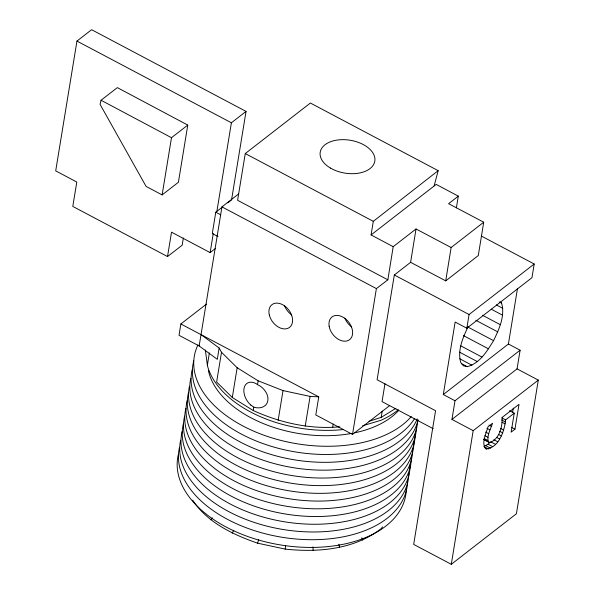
<?xml version="1.0" encoding="UTF-8"?>
<svg xmlns="http://www.w3.org/2000/svg" width="594" height="594" viewBox="0 0 594 594"><rect width="100%" height="100%" fill="white"/><g stroke="black" fill="none" stroke-linecap="round" stroke-linejoin="round"><path stroke-width="0.89" d="M514.241 413.179L511.13 432.15L514.953 429.18L519.022 404.336L502.264 417.344C502.249 426.633 500.007 437.793 490.83 442.24L488.862 442.27L488.179 441.602C486.917 435.246 490.555 429.106 492.582 423.24L487.978 426.819C486.323 433.561 481.14 442.233 485.543 448.774C498.596 448.782 504.566 430.769 505.591 419.891L514.241 413.179L509.563 410.699M468.05 326.811C462.86 337.748 457.254 350.423 460.773 362.644L463.372 365.763L467.181 366.639C479.855 363.491 487.102 350.965 493.577 340.644C499.034 329.239 505.279 316.053 501.618 303.222L500.579 301.975M382.566 526.9L380.851 528.942C353.734 549.539 318.028 552.643 285.194 549.101L285.662 545.433M339.798 426.796C310.179 429.596 280.212 422.779 253.274 410.558L253.727 407.128L250.839 405.063M238.736 193.852L221.956 206.875L201.032 334.593L219.156 348.01L217.3 359.34L199.146 345.96L179.024 335.306L180.873 323.982L318.755 396.874L315.793 414.961L352.517 434.429L376.388 288.602L387.852 279.819L393.198 246.688L416.023 228.972L451.128 247.512L483.716 222.215L448.611 203.683L458.301 196.154L436.196 184.392L371.079 234.927L393.198 246.688M538.298 380.115L473.18 430.657L451.945 419.416L517.062 368.874L538.298 380.115L516.409 513.758L451.291 564.3L413.676 544.394L435.565 410.729L377.101 379.759L394.319 274.985L410.61 262.318L416.023 228.972M410.61 262.318L445.723 280.858L451.128 247.512M483.716 222.215L478.289 255.554L445.723 280.858M227.881 202.821L231.541 199.978L246.042 111.412L91.617 29.7L76.96 41.075L55.702 170.872L76.797 182.039L72.787 206.422L167.523 256.563L182.18 245.196L183.36 237.964M162.132 194.899L171.495 137.704L187.771 125.074L117.33 87.615L101.054 100.252L100.074 104.381L146.102 186.419L162.132 194.899L178.408 182.269L187.771 125.074M167.523 256.563L171.518 232.172L210.135 252.613L215.258 248.634M222.75 206.801L215.785 212.199L212.296 233.531L217.991 236.546M210.135 252.613L213.246 233.583M216.884 211.353L231.393 122.78L246.042 111.412M209.378 352.918L207.365 365.206L205.361 349.977M434.147 185.818L438.172 170.678L310.38 103.029L245.263 153.564L237.6 200.289L387.852 279.819M219.156 348.01L221.503 352.272L216.632 382.024L232.291 397.49L253.274 410.558M232.291 397.49L237.162 367.745L221.503 352.272M278.148 420.337L283.019 390.592L258.145 380.813L237.162 367.745M305.219 426.158L310.09 396.406L318.755 396.874M332.647 427.621L333.234 424.042M371.079 234.927L373.307 221.332L438.172 170.678M384.964 383.776L382.046 401.626L433.226 428.712M369.008 421.287L381.192 417.389L382.224 411.13M456.385 207.863L458.301 196.154M443.302 394.55L508.419 344.008L520.114 350.208L454.997 400.75L443.302 394.55L455.138 322.037L466.839 328.222L531.957 277.68L534.192 264.003L481.378 236.056M466.839 328.222L469.074 314.538L534.192 264.003M451.945 419.416L454.997 400.75M451.291 564.3L473.18 430.657M508.419 344.008L517.448 288.714M517.062 368.874L520.114 350.208M512.6 412.511L513.327 408.071M199.146 345.96L201.032 334.593M253.727 407.128C257.677 408.42 262.422 408.241 265.57 405.234A14.234 10.699 40.1 0 0 266.751 393.659C264.79 389.738 261.575 386.36 257.499 384.652L258.145 380.813M192.686 500.185C207.395 522.52 233.004 534.667 257.581 543.168L258.709 539.634M232.202 533.197L233.791 530.204M210.803 519.861L212.34 517.834M488.535 449.012L483.858 446.532L488.053 444.193L490.778 441.817L495.455 444.297M180.873 323.982L206.415 304.135M352.517 434.429L389.723 405.554M381.192 417.389L395.908 408.308M362.57 425.779L381.125 420.24A106.779 64.263 9.3 0 0 398.359 409.741M283.019 390.592L310.09 396.406M257.581 543.168L285.194 549.101M76.96 41.075L231.393 122.78M245.263 153.564L373.307 221.332M499.183 301.93L501.618 303.222M496.324 304.922L502.821 308.36M491.186 309.155L502.554 315.176M482.439 315.236L500.304 324.688M394.319 274.985L469.074 314.538M475.839 320.285L497.772 331.883M467.589 326.893L493.577 340.644M221.956 206.875L376.388 288.602M463.365 335.558L488.543 348.878M215.785 212.199L220.664 214.783M460.84 345.886L481.957 357.061M459.481 352.145L477.346 361.598M459.771 358.776L471.948 365.221M461.493 363.632L467.181 366.639M501.685 417.827L505.591 419.891M501.462 419.884L505.368 421.948M501.967 422.208L505.093 423.864M511.835 427.531L514.953 429.18M500.594 428.4L503.712 430.049M489.003 425.089L491.349 426.329M499.599 431.229L502.717 432.885M486.865 428.252L489.991 429.9M499.005 434.689L501.343 435.929M496.517 437.333L499.636 438.981M485.617 432.09L488.743 433.739M493.814 439.686L497.72 441.75M484.823 435.625L487.941 437.281M484.711 438.818L487.83 440.473M483.501 439.129L488.179 441.602M484.177 439.798L488.862 442.27M488.053 444.193L492.738 446.666M485.825 445.693L490.503 448.166M485.313 448.381L486.872 449.205M101.054 100.252L171.495 137.704M257.499 384.652L256.229 383.746A14.39 9.445 58.3 0 0 244.179 387.711A14.39 9.445 58.3 0 0 250.831 405.093M361.746 537.8L362.689 540.161M338.847 544.245L339.597 547.549M312.971 546.888L313.172 550.593M351.581 326.856A14.375 10.016 52.2 0 1 344.847 318.161M342.961 429.581A104.685 63.001 9.3 0 1 207.336 365.31M398.485 410.647A101.938 61.353 9.3 0 1 354.826 432.788M351.329 433.471A101.938 61.353 9.3 0 1 208.368 370.337M291.661 314.909A14.375 10.001 52.2 0 1 284.452 305.479M411.278 416.565A115.548 69.535 9.3 0 1 267.612 436.501A115.548 69.535 9.3 0 1 197.943 344.899M407.573 481.296A115.548 69.535 9.3 0 1 285.001 537.719A115.548 69.535 9.3 0 1 179.358 447.913M414.723 418.339A115.548 69.535 9.3 0 1 278.586 448.373A115.548 69.535 9.3 0 1 193.733 360.907M411.375 457.246A115.548 69.535 9.3 0 1 288.758 514.53A115.548 69.535 9.3 0 1 183.353 423.841M416.431 427.212A115.548 69.535 9.3 0 1 293.109 483.523A115.548 69.535 9.3 0 1 188.417 392.938M406.311 489.025A115.548 69.535 9.3 0 1 282.989 545.329A115.548 69.535 9.3 0 1 178.289 454.744M418.042 419.728A115.548 69.535 9.3 0 1 289.813 467.092A115.548 69.535 9.3 0 1 190.741 378.371M415.176 434.066A115.548 69.535 9.3 0 1 292.552 491.349A115.548 69.535 9.3 0 1 187.147 400.66M413.907 441.795A115.548 69.535 9.3 0 1 291.29 499.079A115.548 69.535 9.3 0 1 185.885 408.39M408.843 473.567A115.548 69.535 9.3 0 1 286.271 529.989A115.548 69.535 9.3 0 1 180.621 440.184M417.649 420.493A115.548 69.535 9.3 0 1 294.394 475.943A115.548 69.535 9.3 0 1 189.456 386.241M417.166 418.919A115.548 69.535 9.3 0 1 284.4 457.915A115.548 69.535 9.3 0 1 192.226 369.639M410.112 464.968A115.548 69.535 9.3 0 1 287.496 522.26A115.548 69.535 9.3 0 1 182.091 431.571M412.637 448.641A115.548 69.535 9.3 0 1 290.733 506.905A115.548 69.535 9.3 0 1 184.615 416.112M269.342 315.11A14.375 10.024 52.2 0 0 289.219 327.621A14.375 10.024 52.2 0 0 283.694 305.316A14.375 10.024 52.2 0 0 269.342 315.11M329.15 326.24A14.375 10.024 52.2 0 0 348.485 340.369A14.375 10.024 52.2 0 0 344.758 318.295A14.375 10.024 52.2 0 0 329.15 326.24M330.531 168.102A27.666 16.647 9.3 0 0 374.666 161.887A27.666 16.647 9.3 0 0 337.34 140.028A27.666 16.647 9.3 0 0 330.531 168.102"/></g></svg>
